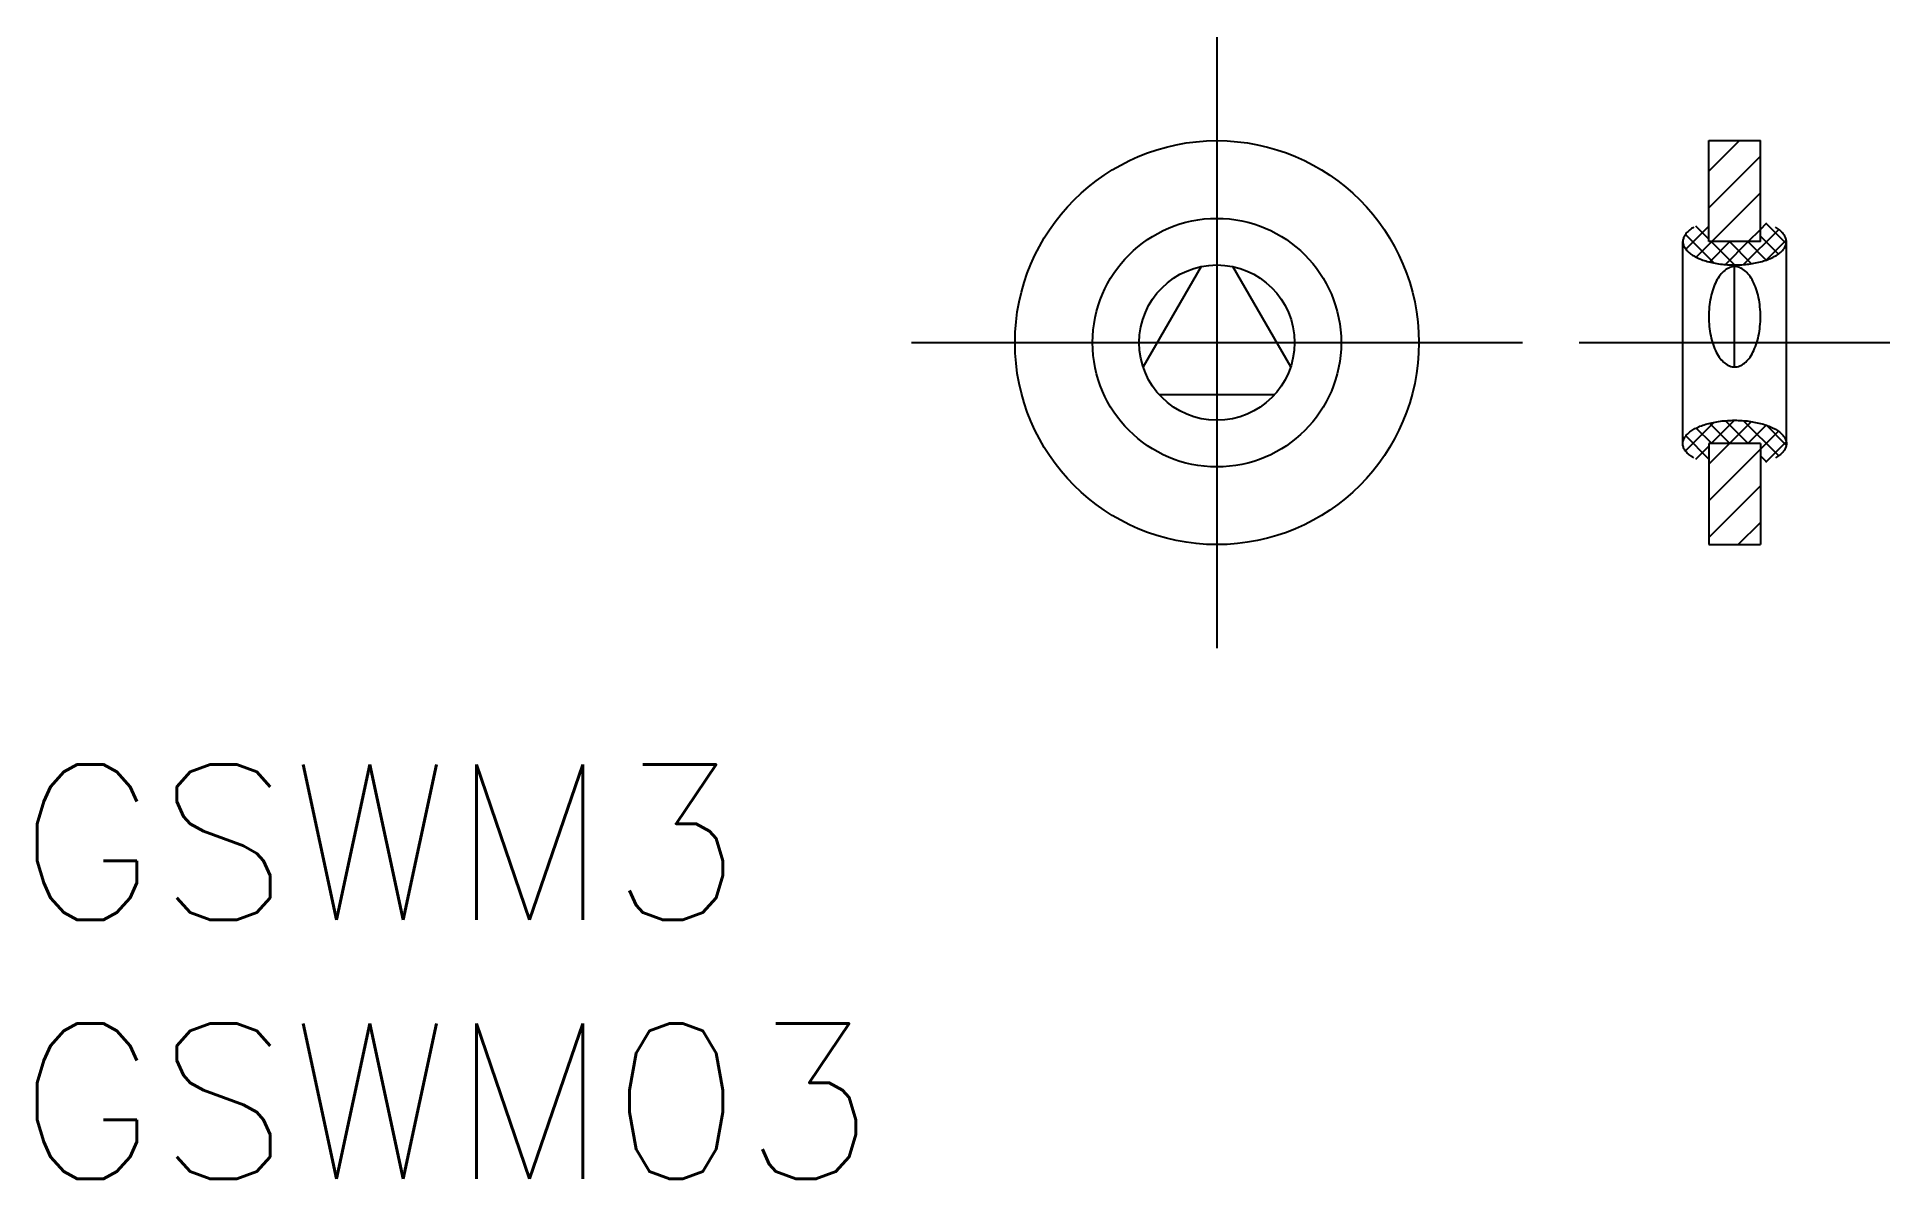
# Model space of a CAD drawing. Extents: x -22.8 to 13, y -16.1 to 5.9.
import ezdxf

# ---------------------------------------------------------------- set-up
doc = ezdxf.new("R2010")
doc.units = 0
doc.linetypes.add('CENTER', pattern=[50.8, 31.75, -6.35, 6.35, -6.35])
doc.layers.get('0').update_dxf_attribs({"linetype": 'CONTINUOUS'})
doc.layers.add('CENTER', color=1, linetype='CENTER')
doc.styles.get("Standard").update_dxf_attribs({"font": 'txt.shx', "height": 3, "bigfont": 'bigfont.shx'})

msp = doc.modelspace()

# ---------------------------------------------------------------- linework, layer by layer
at = {"color": 7, "linetype": 'CONTINUOUS'}
for p, q in [((9.5, 1.95), (9.5, 3.9)), ((9.5, 3.9), (10.5, 3.9)), ((10.5, 1.95), (10.5, 3.9)), ((9, -1.95), (9, 1.95)), ((10.5, 1.95), (9.5, 1.95)), ((11, -1.95), (11, 1.95)), ((-0.307, 1.468), (-1.425, -0.468)), ((1.425, -0.468), (0.307, 1.468)), ((10, -0.468), (10, 1.468)), ((-1.118, -1), (1.118, -1)), ((10.5, -1.95), (9.5, -1.95)), ((9.5, -1.95), (9.5, -3.9)), ((10.5, -1.95), (10.5, -3.9)), ((9.5, -3.9), (10.5, -3.9))]:
    msp.add_line(p, q, dxfattribs=at)
at = {"color": 3, "linetype": 'CONTINUOUS'}
for p, q in [((9.5, 3.308), (10.092, 3.9)), ((9.5, 2.601), (10.5, 3.601)), ((9.557, 1.95), (10.5, 2.893)), ((9.055, 1.802), (9.5, 2.247)), ((9.5, 1.996), (9.249, 2.247)), ((10.174, 1.507), (10.852, 2.185)), ((10.264, 1.95), (10.5, 2.186)), ((10.5, 2.186), (10.618, 2.304)), ((10.997, 1.913), (10.6, 2.31)), ((9.606, 1.536), (9.051, 2.091)), ((9.256, 1.649), (9.557, 1.95)), ((9.516, 1.556), (9.91, 1.95)), ((9.996, 1.5), (9.546, 1.95)), ((9.821, 1.507), (10.264, 1.95)), ((10.325, 1.524), (9.899, 1.95)), ((10.61, 1.593), (10.253, 1.95)), ((10.846, 1.71), (10.5, 2.056)), ((10.617, 1.596), (10.998, 1.977)), ((9.051, -2.091), (9.606, -1.536)), ((9.557, -1.95), (9.256, -1.649)), ((9.91, -1.95), (9.516, -1.556)), ((9.546, -1.95), (9.996, -1.5)), ((10.264, -1.95), (9.821, -1.507)), ((9.899, -1.95), (10.325, -1.524)), ((10.852, -2.185), (10.174, -1.507)), ((10.253, -1.95), (10.61, -1.593)), ((10.5, -2.056), (10.846, -1.71)), ((10.998, -1.977), (10.617, -1.596)), ((9.5, -2.247), (9.055, -1.802)), ((9.249, -2.247), (9.5, -1.996)), ((9.5, -2.349), (9.899, -1.95)), ((9.5, -3.056), (10.5, -2.056)), ((10.6, -2.31), (10.997, -1.913)), ((10.618, -2.304), (10.5, -2.186)), ((9.5, -3.763), (10.5, -2.763)), ((10.071, -3.9), (10.5, -3.471))]:
    msp.add_line(p, q, dxfattribs=at)
at = {"color": 7, "linetype": 'CONTINUOUS'}
for points in [[(9.211, 2.227, 0), (9.19, 2.214, 0), (9.17, 2.201, 0), (9.151, 2.188, 0), (9.133, 2.175, 0), (9.117, 2.161, 0), (9.101, 2.147, 0), (9.086, 2.133, 0), (9.072, 2.118, 0), (9.06, 2.103, 0), (9.049, 2.089, 0), (9.038, 2.074, 0), (9.029, 2.058, 0), (9.022, 2.043, 0), (9.015, 2.028, 0), (9.01, 2.012, 0), (9.005, 1.997, 0), (9.002, 1.981, 0), (9.001, 1.965, 0), (9, 1.95, 0), (9.001, 1.934, 0), (9.002, 1.918, 0), (9.006, 1.903, 0), (9.01, 1.887, 0), (9.015, 1.872, 0), (9.022, 1.856, 0), (9.03, 1.841, 0), (9.039, 1.826, 0), (9.049, 1.811, 0), (9.061, 1.796, 0), (9.073, 1.781, 0), (9.087, 1.767, 0), (9.101, 1.752, 0), (9.117, 1.739, 0), (9.134, 1.725, 0), (9.152, 1.711, 0), (9.171, 1.698, 0), (9.191, 1.685, 0), (9.212, 1.673, 0), (9.234, 1.661, 0), (9.257, 1.649, 0), (9.281, 1.637, 0), (9.306, 1.626, 0), (9.331, 1.615, 0), (9.357, 1.605, 0), (9.385, 1.595, 0), (9.412, 1.586, 0), (9.441, 1.577, 0), (9.47, 1.568, 0), (9.5, 1.56, 0), (9.531, 1.553, 0), (9.562, 1.546, 0), (9.593, 1.539, 0), (9.626, 1.533, 0), (9.658, 1.527, 0), (9.691, 1.522, 0), (9.725, 1.517, 0), (9.758, 1.513, 0), (9.792, 1.51, 0), (9.826, 1.507, 0), (9.861, 1.504, 0), (9.896, 1.502, 0), (9.93, 1.501, 0), (9.965, 1.5, 0), (10, 1.5, 0), (10.035, 1.5, 0), (10.07, 1.501, 0), (10.104, 1.502, 0), (10.139, 1.504, 0), (10.174, 1.507, 0), (10.208, 1.51, 0), (10.242, 1.513, 0), (10.275, 1.517, 0), (10.309, 1.522, 0), (10.342, 1.527, 0), (10.374, 1.533, 0), (10.406, 1.539, 0), (10.438, 1.546, 0), (10.469, 1.553, 0), (10.5, 1.56, 0), (10.53, 1.568, 0), (10.559, 1.577, 0), (10.588, 1.586, 0), (10.615, 1.595, 0), (10.643, 1.605, 0), (10.669, 1.615, 0), (10.694, 1.626, 0), (10.719, 1.637, 0), (10.743, 1.649, 0), (10.766, 1.661, 0), (10.788, 1.673, 0), (10.809, 1.685, 0), (10.829, 1.698, 0), (10.848, 1.711, 0), (10.866, 1.725, 0), (10.883, 1.739, 0), (10.899, 1.752, 0), (10.913, 1.767, 0), (10.927, 1.781, 0), (10.94, 1.796, 0), (10.951, 1.811, 0), (10.961, 1.826, 0), (10.97, 1.841, 0), (10.978, 1.856, 0), (10.985, 1.872, 0), (10.99, 1.887, 0), (10.994, 1.903, 0), (10.998, 1.918, 0), (10.999, 1.934, 0), (11, 1.95, 0), (10.999, 1.965, 0), (10.998, 1.981, 0), (10.995, 1.997, 0), (10.99, 2.012, 0), (10.985, 2.028, 0), (10.978, 2.043, 0), (10.97, 2.058, 0), (10.961, 2.074, 0), (10.951, 2.089, 0), (10.94, 2.103, 0), (10.928, 2.118, 0), (10.914, 2.133, 0), (10.899, 2.147, 0), (10.883, 2.161, 0), (10.867, 2.175, 0), (10.849, 2.188, 0), (10.83, 2.201, 0), (10.81, 2.214, 0), (10.789, 2.227, 0)], [(10, 1.468, 0), (9.975, 1.467, 0), (9.951, 1.464, 0), (9.927, 1.458, 0), (9.902, 1.45, 0), (9.879, 1.439, 0), (9.855, 1.427, 0), (9.832, 1.412, 0), (9.809, 1.395, 0), (9.786, 1.375, 0), (9.764, 1.354, 0), (9.743, 1.33, 0), (9.722, 1.305, 0), (9.702, 1.278, 0), (9.683, 1.248, 0), (9.664, 1.217, 0), (9.646, 1.185, 0), (9.63, 1.15, 0), (9.613, 1.114, 0), (9.598, 1.077, 0), (9.584, 1.038, 0), (9.571, 0.998, 0), (9.559, 0.956, 0), (9.548, 0.914, 0), (9.538, 0.871, 0), (9.529, 0.826, 0), (9.522, 0.781, 0), (9.515, 0.735, 0), (9.51, 0.689, 0), (9.505, 0.642, 0), (9.502, 0.595, 0), (9.501, 0.548, 0), (9.5, 0.5, 0), (9.501, 0.452, 0), (9.502, 0.405, 0), (9.505, 0.358, 0), (9.51, 0.311, 0), (9.515, 0.265, 0), (9.522, 0.219, 0), (9.529, 0.174, 0), (9.538, 0.129, 0), (9.548, 0.086, 0), (9.559, 0.044, 0), (9.571, 0.002, 0), (9.584, -0.038, 0), (9.598, -0.077, 0), (9.613, -0.114, 0), (9.63, -0.15, 0), (9.646, -0.185, 0), (9.664, -0.217, 0), (9.683, -0.248, 0), (9.702, -0.278, 0), (9.722, -0.305, 0), (9.743, -0.33, 0), (9.764, -0.354, 0), (9.786, -0.375, 0), (9.809, -0.395, 0), (9.832, -0.412, 0), (9.855, -0.427, 0), (9.879, -0.439, 0), (9.902, -0.45, 0), (9.927, -0.458, 0), (9.951, -0.464, 0), (9.975, -0.467, 0), (10, -0.468, 0), (10.024, -0.467, 0), (10.049, -0.464, 0), (10.073, -0.458, 0), (10.098, -0.45, 0), (10.121, -0.439, 0), (10.145, -0.427, 0), (10.168, -0.412, 0), (10.191, -0.395, 0), (10.214, -0.375, 0), (10.236, -0.354, 0), (10.257, -0.33, 0), (10.278, -0.305, 0), (10.298, -0.278, 0), (10.317, -0.248, 0), (10.336, -0.217, 0), (10.354, -0.185, 0), (10.37, -0.15, 0), (10.386, -0.114, 0), (10.402, -0.077, 0), (10.416, -0.038, 0), (10.429, 0.002, 0), (10.441, 0.044, 0), (10.452, 0.086, 0), (10.462, 0.129, 0), (10.471, 0.174, 0), (10.479, 0.219, 0), (10.485, 0.265, 0), (10.49, 0.311, 0), (10.495, 0.358, 0), (10.498, 0.405, 0), (10.499, 0.452, 0), (10.5, 0.5, 0), (10.499, 0.548, 0), (10.498, 0.595, 0), (10.495, 0.642, 0), (10.49, 0.689, 0), (10.485, 0.735, 0), (10.479, 0.781, 0), (10.471, 0.826, 0), (10.462, 0.871, 0), (10.452, 0.914, 0), (10.441, 0.956, 0), (10.429, 0.998, 0), (10.416, 1.038, 0), (10.402, 1.077, 0), (10.386, 1.114, 0), (10.37, 1.15, 0), (10.354, 1.185, 0), (10.336, 1.217, 0), (10.317, 1.248, 0), (10.298, 1.278, 0), (10.278, 1.305, 0), (10.257, 1.33, 0), (10.236, 1.354, 0), (10.214, 1.375, 0), (10.191, 1.395, 0), (10.168, 1.412, 0), (10.145, 1.427, 0), (10.121, 1.439, 0), (10.098, 1.45, 0), (10.073, 1.458, 0), (10.049, 1.464, 0), (10.024, 1.467, 0), (10, 1.468, 0)], [(9.211, -2.227, 0), (9.19, -2.214, 0), (9.17, -2.201, 0), (9.151, -2.188, 0), (9.133, -2.175, 0), (9.117, -2.161, 0), (9.101, -2.147, 0), (9.086, -2.133, 0), (9.072, -2.118, 0), (9.06, -2.103, 0), (9.049, -2.089, 0), (9.038, -2.074, 0), (9.029, -2.058, 0), (9.022, -2.043, 0), (9.015, -2.028, 0), (9.01, -2.012, 0), (9.005, -1.997, 0), (9.002, -1.981, 0), (9.001, -1.965, 0), (9, -1.95, 0), (9.001, -1.934, 0), (9.002, -1.918, 0), (9.006, -1.903, 0), (9.01, -1.887, 0), (9.015, -1.872, 0), (9.022, -1.856, 0), (9.03, -1.841, 0), (9.039, -1.826, 0), (9.049, -1.811, 0), (9.061, -1.796, 0), (9.073, -1.781, 0), (9.087, -1.767, 0), (9.101, -1.752, 0), (9.117, -1.739, 0), (9.134, -1.725, 0), (9.152, -1.711, 0), (9.171, -1.698, 0), (9.191, -1.685, 0), (9.212, -1.673, 0), (9.234, -1.661, 0), (9.257, -1.649, 0), (9.281, -1.637, 0), (9.306, -1.626, 0), (9.331, -1.615, 0), (9.357, -1.605, 0), (9.385, -1.595, 0), (9.412, -1.586, 0), (9.441, -1.577, 0), (9.47, -1.568, 0), (9.5, -1.56, 0), (9.531, -1.553, 0), (9.562, -1.546, 0), (9.593, -1.539, 0), (9.626, -1.533, 0), (9.658, -1.527, 0), (9.691, -1.522, 0), (9.725, -1.517, 0), (9.758, -1.513, 0), (9.792, -1.51, 0), (9.826, -1.507, 0), (9.861, -1.504, 0), (9.896, -1.502, 0), (9.93, -1.501, 0), (9.965, -1.5, 0), (10, -1.5, 0), (10.035, -1.5, 0), (10.07, -1.501, 0), (10.104, -1.502, 0), (10.139, -1.504, 0), (10.174, -1.507, 0), (10.208, -1.51, 0), (10.242, -1.513, 0), (10.275, -1.517, 0), (10.309, -1.522, 0), (10.342, -1.527, 0), (10.374, -1.533, 0), (10.406, -1.539, 0), (10.438, -1.546, 0), (10.469, -1.553, 0), (10.5, -1.56, 0), (10.53, -1.568, 0), (10.559, -1.577, 0), (10.588, -1.586, 0), (10.615, -1.595, 0), (10.643, -1.605, 0), (10.669, -1.615, 0), (10.694, -1.626, 0), (10.719, -1.637, 0), (10.743, -1.649, 0), (10.766, -1.661, 0), (10.788, -1.673, 0), (10.809, -1.685, 0), (10.829, -1.698, 0), (10.848, -1.711, 0), (10.866, -1.725, 0), (10.883, -1.739, 0), (10.899, -1.752, 0), (10.913, -1.767, 0), (10.927, -1.781, 0), (10.94, -1.796, 0), (10.951, -1.811, 0), (10.961, -1.826, 0), (10.97, -1.841, 0), (10.978, -1.856, 0), (10.985, -1.872, 0), (10.99, -1.887, 0), (10.994, -1.903, 0), (10.998, -1.918, 0), (10.999, -1.934, 0), (11, -1.95, 0), (10.999, -1.965, 0), (10.998, -1.981, 0), (10.995, -1.997, 0), (10.99, -2.012, 0), (10.985, -2.028, 0), (10.978, -2.043, 0), (10.97, -2.058, 0), (10.961, -2.074, 0), (10.951, -2.089, 0), (10.94, -2.103, 0), (10.928, -2.118, 0), (10.914, -2.133, 0), (10.899, -2.147, 0), (10.883, -2.161, 0), (10.867, -2.175, 0), (10.849, -2.188, 0), (10.83, -2.201, 0), (10.81, -2.214, 0), (10.789, -2.227, 0)]]:
    msp.add_polyline3d(points, dxfattribs=at)
for radius in [3.9, 2.4, 1.5]:
    msp.add_circle((0, 0), radius, dxfattribs=at)
at = {"layer": 'CENTER', "color": 1, "linetype": 'CENTER'}
for p, q in [((0, 5.9), (0, -5.9)), ((-5.9, 0), (5.9, 0)), ((7, 0), (13, 0))]:
    msp.add_line(p, q, dxfattribs=at)

# ---------------------------------------------------------------- texts
at = {"color": 7, "linetype": 'CONTINUOUS'}
for s, p in [('GSWM3', (-23.175, -11.147)), ('GSWM03', (-23.175, -16.147))]:
    msp.add_text(s, height=3, dxfattribs=at).set_placement(p)

doc.saveas('drawing.dxf')
